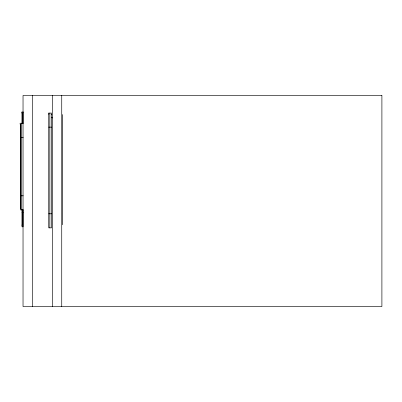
<?xml version="1.0" encoding="UTF-8"?>
<svg xmlns="http://www.w3.org/2000/svg" width="402" height="402" viewBox="0 0 402 402"><rect width="100%" height="100%" fill="white"/><g stroke="black" fill="none" stroke-linecap="round" stroke-linejoin="round"><path stroke-width="0.6" d="M20.391 208.477L20.683 207.527L20.673 124.243L20.1 124.117L20.1 123.233L23.256 123.233M21.984 225.406L22.276 224.452L22.276 209.487M23.271 112.017L21.693 112.017L21.693 112.902L22.266 113.027L22.276 123.675M51.175 114.54L51.848 114.54M48.737 127.138L51.602 127.138M20.391 137.293L23.256 137.293M20.391 195.794L23.256 195.794M23.256 209.879L20.391 209.879L20.391 124.183M21.984 212.723L23.13 212.723M48.737 213.784L51.602 213.784M51.401 117.645L52.587 117.892M49.019 114.083L48.446 113.962L48.446 113.078L51.602 113.078L51.602 227.869L48.737 227.869L48.737 114.022M62.3 114.54L62.3 224.783M61.737 95.45L61.737 306.55M52.355 95.45L52.355 306.55M49.843 113.078L49.843 227.869M32.416 95.45L32.416 306.55M23.09 112.017L23.09 123.308M23.09 209.874L23.09 226.808L21.984 226.808L21.984 209.583M21.984 112.967L21.984 123.58M21.497 123.233L21.497 209.879M381.9 95.45L23.035 95.45L23.035 306.55L381.9 306.55L381.9 95.45"/></g></svg>
